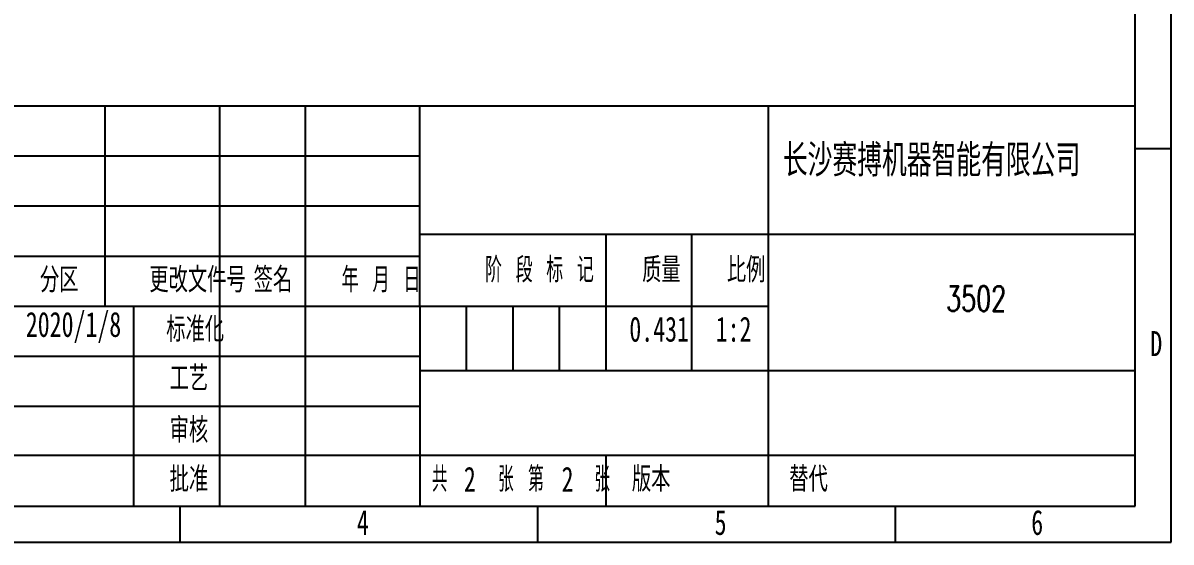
# Model space of a CAD drawing. Header units: millimetres. Extents: x 0 to 594, y 0 to 420.
# Drawn here: x 273.1 to 594, y 0 to 145.2 of the extents above; entities that cross this region are included whole.
import ezdxf

# ---------------------------------------------------------------- set-up
doc = ezdxf.new("R2010")
doc.units = ezdxf.units.MM
doc.header["$LTSCALE"] = 2
doc.layers.add('图框', color=7, linetype='Continuous')
doc.styles.add('SLDTEXTSTYLE0', font='TXT', dxfattribs={"width": 0.7, "bigfont": 'bigfont'})
doc.styles.add('SLDTEXTSTYLE1', font='TXT', dxfattribs={"width": 0.566667, "bigfont": 'bigfont'})
doc.styles.add('SLDTEXTSTYLE2', font='TXT', dxfattribs={"width": 0.614286, "bigfont": 'bigfont'})
doc.styles.add('SLDTEXTSTYLE3', font='TXT', dxfattribs={"width": 0.62, "bigfont": 'bigfont'})
doc.styles.add('SLDTEXTSTYLE4', font='TXT', dxfattribs={"width": 0.7})

# ---------------------------------------------------------------- blocks, each defined once
blk = doc.blocks.new('SW_NOTE_0')
at = {"layer": '图框', "color": 0, "insert": (0, 9.02), "char_height": 7, "attachment_point": 1, "style": 'SLDTEXTSTYLE4'}
blk.add_mtext('2020/1/8', dxfattribs=at)

msp = doc.modelspace()

# ---------------------------------------------------------------- linework, layer by layer
at = {"layer": '图框'}
for p, q in [((594, 0), (594, 420)), ((594, 110), (584, 110)), ((224, 108), (384, 108)), ((224, 94), (384, 94)), ((397, 66), (397, 48)), ((410, 66), (410, 48)), ((423, 66), (423, 48)), ((417, 0), (417, 10)), ((517, 0), (517, 10)), ((0, 0), (594, 0))]:
    msp.add_line(p, q, dxfattribs=at)
at = {"layer": '图框', "linetype": 'Continuous', "lineweight": 25}
msp.add_line((584, 10), (584, 410), dxfattribs=at)
at = {"layer": '图框', "lineweight": 25}
for p, q in [((224, 122), (584, 122)), ((296, 122), (296, 66)), ((328, 122), (328, 10)), ((352, 122), (352, 10)), ((383.936, 122.104), (384.009, 10)), ((481.384, 122), (481.384, 10)), ((383.96, 86.104), (583.96, 86.104)), ((436, 86.138), (436, 48.138)), ((460, 86), (460, 48)), ((224, 80), (384, 80)), ((224, 66), (384, 66)), ((304, 66), (304, 10)), ((384.03, 66), (481.384, 66)), ((224, 52), (384, 52)), ((384, 48), (584, 48)), ((224, 38), (384, 38)), ((224, 24.332), (384, 24.332)), ((384, 24.332), (584, 24.332)), ((436, 24.332), (436, 10)), ((50, 10), (584, 10)), ((317, 0), (317, 10))]:
    msp.add_line(p, q, dxfattribs=at)

# ---------------------------------------------------------------- block references
at = {"layer": '图框'}
msp.add_blockref('SW_NOTE_0', (273.876, 55.359), dxfattribs=at)

# ---------------------------------------------------------------- texts
for s, insert, char_height, attachment_point, style in [('长沙赛搏机器智能有限公司', (485.476, 111.244), 9, 1, 'SLDTEXTSTYLE0'), ('阶 段 标 记', (417.447, 79.611), 7, 2, 'SLDTEXTSTYLE2'), ('质量', (451.544, 79.611), 7, 2, 'SLDTEXTSTYLE0'), ('比例', (475.239, 79.611), 7, 2, 'SLDTEXTSTYLE0'), ('分区', (283.217, 76.834), 7, 2, 'SLDTEXTSTYLE0'), ('更改文件号', (321.873, 76.834), 7, 2, 'SLDTEXTSTYLE0'), ('签名', (342.953, 76.834), 7, 2, 'SLDTEXTSTYLE0'), ('年 月 日', (373.178, 76.834), 7, 2, 'SLDTEXTSTYLE3'), ('标准化', (321.226, 62.983), 7, 2, 'SLDTEXTSTYLE0'), ('0.431', (450.911, 63.041), 7, 2, 'SLDTEXTSTYLE4'), ('1:2', (471.716, 63.041), 7, 2, 'SLDTEXTSTYLE4'), ('D', (589.859, 58.995), 7, 2, 'SLDTEXTSTYLE4'), ('工艺', (319.471, 49.285), 7, 2, 'SLDTEXTSTYLE0'), ('审核', (319.471, 34.799), 7, 2, 'SLDTEXTSTYLE0'), ('批准', (319.476, 21.046), 7, 2, 'SLDTEXTSTYLE0'), ('共    张', (398.815, 21.063), 7, 2, 'SLDTEXTSTYLE1'), ('2', (396.32, 21.063), 7, 1, 'SLDTEXTSTYLE4'), ('第    张', (425.743, 21.063), 7, 2, 'SLDTEXTSTYLE1'), ('2', (423.639, 21.063), 7, 1, 'SLDTEXTSTYLE4'), ('版本', (448.678, 21.063), 7, 2, 'SLDTEXTSTYLE0'), ('替代', (487.281, 21.063), 7, 1, 'SLDTEXTSTYLE0'), ('4', (368.089, 8.995), 7, 2, 'SLDTEXTSTYLE4'), ('5', (468.089, 8.995), 7, 2, 'SLDTEXTSTYLE4'), ('6', (556.594, 8.995), 7, 2, 'SLDTEXTSTYLE4')]:
    msp.add_mtext(s, dxfattribs=dict(at, insert=insert, char_height=char_height, attachment_point=attachment_point, style=style))
at = {"layer": '图框', "insert": (539.52, 71.581), "char_height": 7, "width": 20.90667, "attachment_point": 2, "style": 'SLDTEXTSTYLE0'}
msp.add_mtext('{\\Ftxt,bigfont|c134;3502}', dxfattribs=at)

doc.saveas('drawing.dxf')
